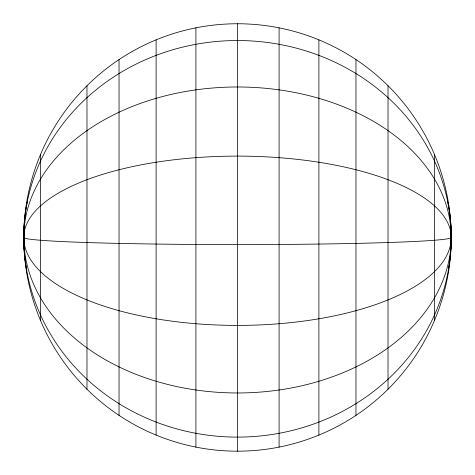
<?xml version="1.0" encoding="UTF-8"?>
<svg xmlns="http://www.w3.org/2000/svg" width="475" height="475" viewBox="0 0 475 475"><rect width="100%" height="100%" fill="white"/><g stroke="black" fill="none" stroke-linecap="round" stroke-linejoin="round"><path stroke-width="0.71" d="M451.244 235.731L451.244 239.269M434.465 154.476L434.465 320.524M388.016 85.732L388.016 389.268M355.965 59.589L355.965 415.411M318.891 39.853L318.891 435.147M279.086 27.841L279.086 447.159M450.68 248.3A213.75 147.974 0 0 0 451.25 237.5A213.75 213.744 0 0 0 237.5 23.756L237.5 451.25M195.914 27.841L195.914 447.159M156.109 39.853L156.109 435.147M119.035 59.589L119.035 415.411M86.984 85.732L86.984 389.268M40.535 154.476L40.535 320.524M23.756 235.731L23.756 239.269M237.5 23.756A213.75 213.744 0 0 0 23.75 237.5A213.75 147.974 0 0 0 24.32 248.3M27.164 202.19A213.75 198.318 0 0 0 23.75 237.5A213.75 195.563 0 0 0 26.76 270.204M447.836 202.19A213.75 198.318 0 0 1 451.25 237.5A213.75 195.563 0 0 1 448.24 270.204M24.32 226.332A213.75 153.015 0 0 0 23.75 237.5A213.75 78.096 0 0 0 24.32 243.2M24.552 224.242A213.75 153.015 0 0 1 24.825 222.158M450.175 222.158A213.75 153.015 0 0 1 450.448 224.242M450.68 226.332A213.75 153.015 0 0 1 451.25 237.5A213.75 78.096 0 0 1 450.68 243.2M24.32 231.319A213.75 84.657 0 0 0 23.75 237.5A213.75 213.685 0 0 0 237.5 451.185A213.75 213.685 0 0 0 451.25 237.5A213.75 84.657 0 0 0 450.68 231.319M24.32 237.239A213.75 3.545 0 0 0 23.75 237.5A213.75 199.613 0 0 0 237.5 437.113A213.75 199.613 0 0 0 451.25 237.5A213.75 196.965 0 0 0 237.5 40.535A213.75 196.965 0 0 0 23.75 237.5A213.75 155.467 0 0 0 237.5 392.968A213.75 155.467 0 0 0 451.25 237.5A213.75 150.516 0 0 0 237.5 86.984A213.75 150.516 0 0 0 23.75 237.5A213.75 87.905 0 0 0 237.5 325.405A213.75 87.905 0 0 0 451.25 237.5A213.75 3.545 0 0 0 450.68 237.239M450.431 250.456A213.75 147.974 0 0 1 450.235 251.893M24.765 251.893A213.75 147.974 0 0 1 24.569 250.456M237.5 156.109A213.75 81.391 0 0 0 23.75 237.5A213.75 7.089 0 0 0 237.5 244.589A213.75 7.089 0 0 0 451.25 237.5A213.75 81.391 0 0 0 237.5 156.109"/></g></svg>
